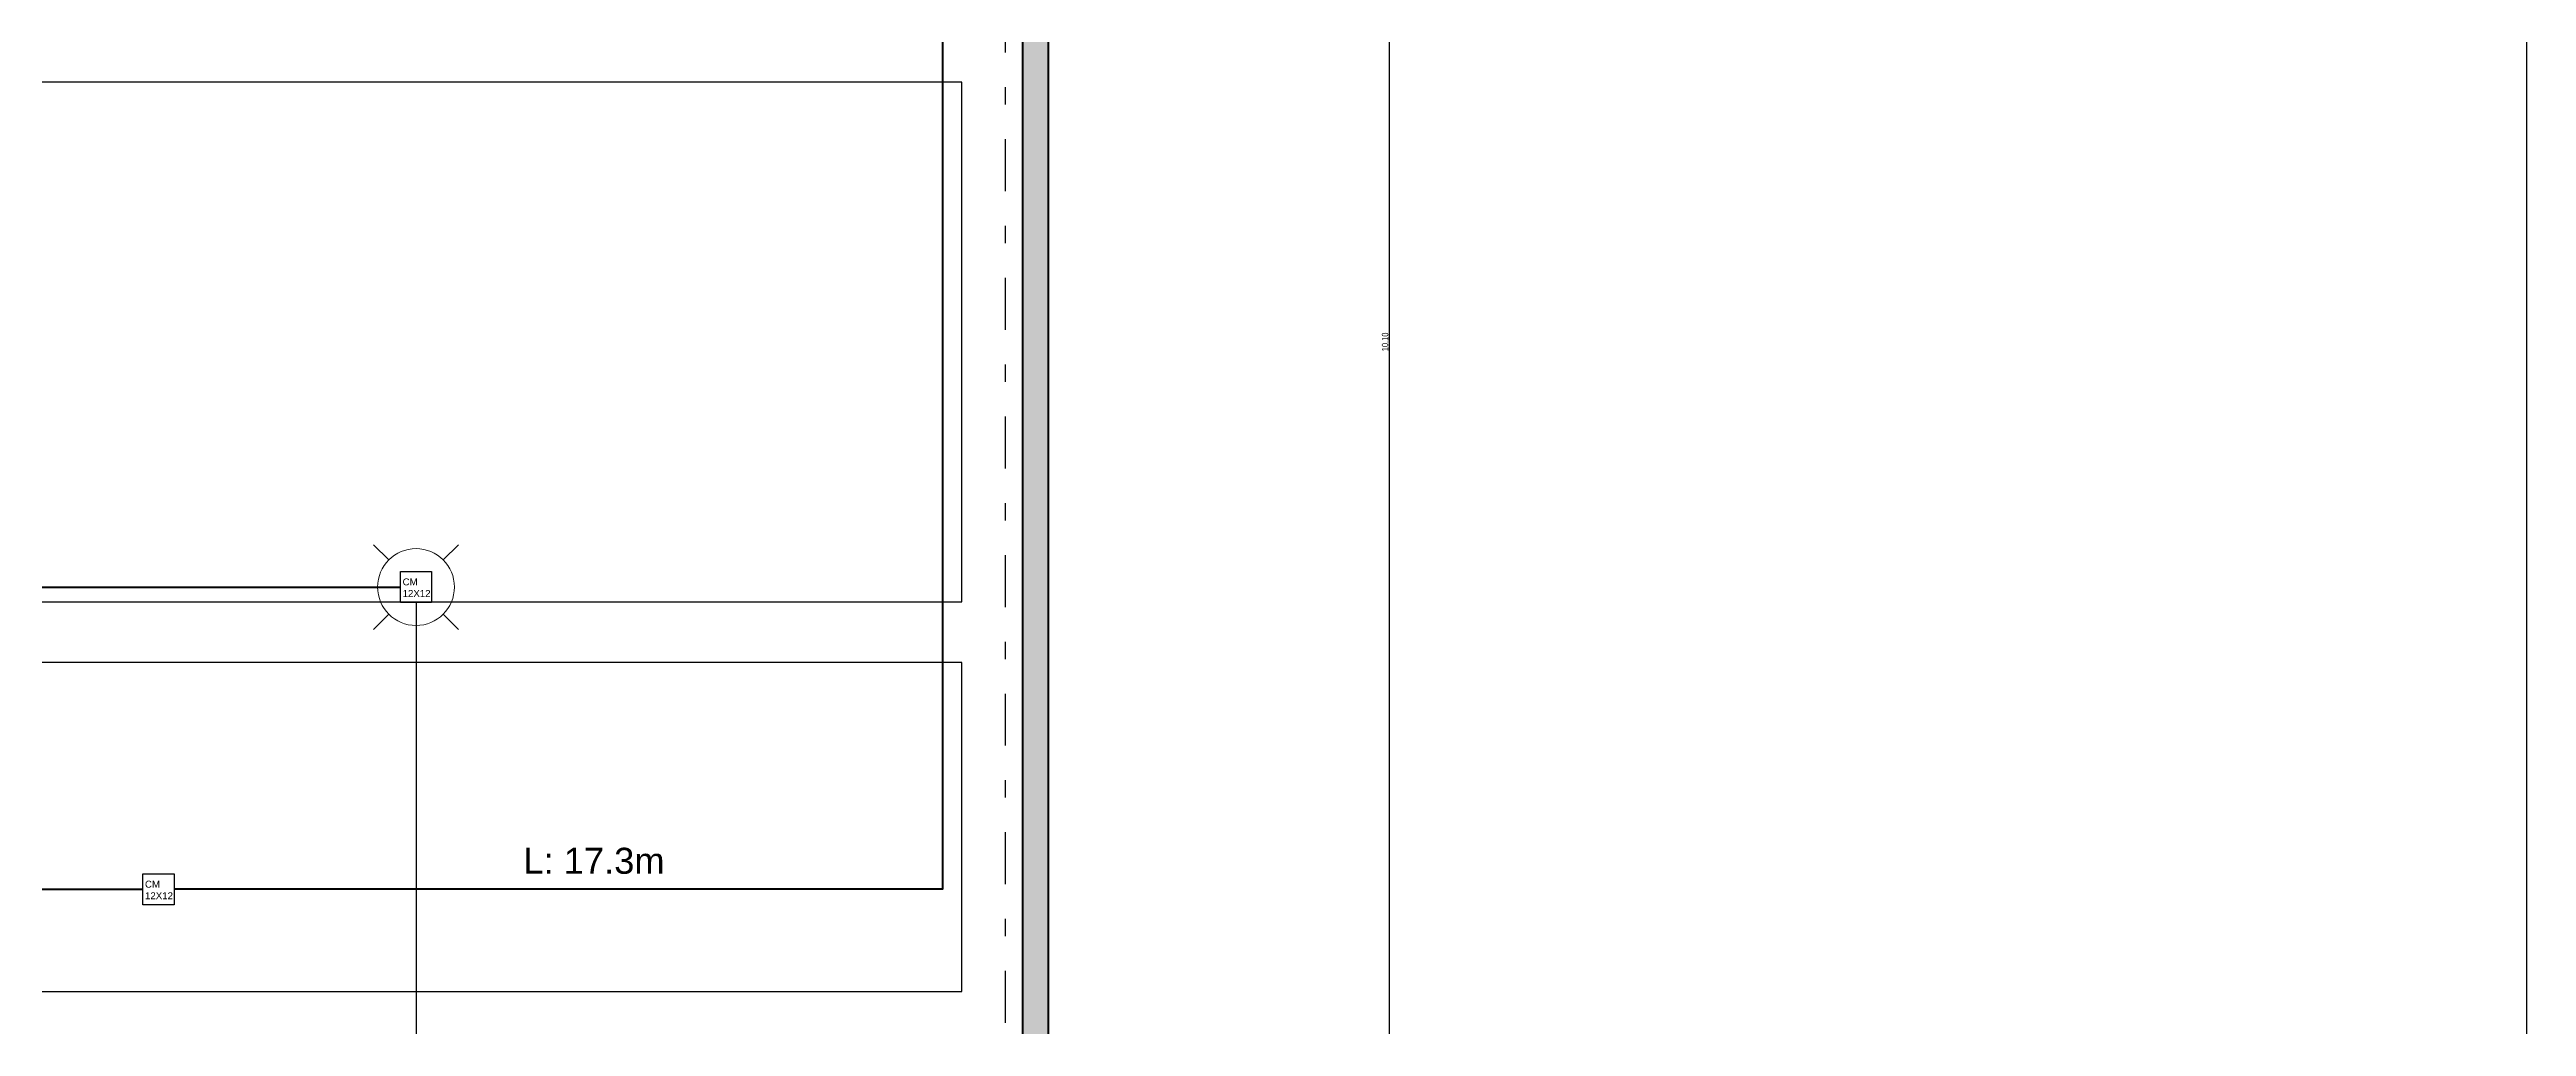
# Model space of a CAD drawing. Header units: millimetres. Extents: x 3781 to 4924, y 1639 to 1721.
# Drawn here: x 4258.55 to 4272.85, y 1695.4 to 1701.04 of the extents above; entities that cross this region are included whole.
import ezdxf

# ---------------------------------------------------------------- set-up
doc = ezdxf.new("R2010")
doc.units = ezdxf.units.MM
for name, pattern in [('CENTER', [0.7, 0.3, -0.2, 0, -0.2]), ('HIDDEN2', [0.1875, 0.125, -0.0625]), ('LLUVIAS', [10, 4, -2, 4])]:
    doc.linetypes.add(name, pattern=pattern)
doc.layers.get('Defpoints').update_dxf_attribs({"color": 255})
for name, color, linetype in [('1amobla', 2, 'Continuous'), ('_ACHU3', 253, 'Continuous'), ('AS_GL DETECCION_MEZANINE', 7, 'Continuous'), ('AS_GL DETECCION_PISO 2', 7, 'Continuous'), ('E-P. MACIZA1', 2, 'HIDDEN2'), ('EJE-ESTRUCTURA', 1, 'CENTER'), ('JCA_COTAS', 1, 'Continuous'), ('JCA_HATCH 254', 252, 'Continuous')]:
    doc.layers.add(name, color=color, linetype=linetype)
for name, color, linetype, lineweight in [('Muro', 4, 'Continuous', 40), ('TEXTOS', 7, 'Continuous', 20), ('Vidrio', 2, 'Continuous', 30)]:
    doc.layers.add(name, color=color, linetype=linetype, lineweight=lineweight)
doc.styles.add('ROMANS', font='arial.ttf', dxfattribs={"width": 0.7})
doc.styles.get("Standard").update_dxf_attribs({"font": 'arial.ttf'})
doc.dimstyles.new('1-10', dxfattribs={"dimscale": 10, "dimtxt": 0.0037, "dimasz": 0.001, "dimexe": 0.0018, "dimexo": 0.0018, "dimgap": 0.0005, "dimtad": 1, "dimzin": 4, "dimdsep": 46, "dimtxsty": 'ROMANS', "dimblk": 'ARCHTICK', "dimcen": 0.003, "dimdle": 0.0015, "dimclrd": 1, "dimclre": 1, "dimclrt": 4, "dimadec": 0, "dimazin": 0, "dimtfac": 1, "dimtix": 1, "dimtmove": 2, "dimatfit": 3, "dimldrblk": 'flecha', "dimfxl": 1, "dimtolj": 1, "dimtzin": 4, "dimarcsym": 0})

# ---------------------------------------------------------------- blocks, each defined once
blk = doc.blocks.new('_ArchTick')
at = {"color": 0, "linetype": 'ByBlock', "const_width": 0.15}
blk.add_lwpolyline([(-0.5, -0.5), (0.5, 0.5)], dxfattribs=at)
blk = doc.blocks.new('*D36')
at = {"layer": 'Defpoints', "color": 0, "transparency": 16777216}
for p in [(-46.70152233027228, -6657.798833806164), (-47.38634574995953, -6667.89883419914), (-46.7015223306288, -6667.89883419914)]:
    blk.add_point(p, dxfattribs=at)
at = {"layer": 'JCA_COTAS', "color": 1, "lineweight": -2, "transparency": 16777216}
for p, q in [((-46.71952233027228, -6657.798833806164), (-47.40434574995953, -6657.798833806164)), ((-47.38634574995953, -6657.783833806164), (-47.38634574995953, -6667.91383419914)), ((-46.71952233062881, -6667.89883419914), (-47.40434574995953, -6667.89883419914))]:
    blk.add_line(p, q, dxfattribs=at)
at = {"layer": 'JCA_COTAS', "color": 1, "lineweight": -2, "transparency": 16777216, "xscale": 0.01, "yscale": 0.01, "zscale": 0.01}
for p, rotation in [((-47.38634574995953, -6657.798833806164), 90), ((-47.38634574995953, -6667.89883419914), 270)]:
    blk.add_blockref('_ArchTick', p, dxfattribs=dict(at, rotation=rotation))
at = {"layer": 'JCA_COTAS', "color": 4, "transparency": 16777216, "insert": (-47.41023695050711, -6662.848834002651), "char_height": 0.03700000000000001, "attachment_point": 5, "rotation": 90, "style": 'ROMANS'}
blk.add_mtext('\\A1;10.10', dxfattribs=at)
blk = doc.blocks.new('flecha')
at = {"layer": '_ACHU3', "linetype": 'Continuous', "lineweight": 0}
h = blk.add_hatch(color=255, dxfattribs=at)
h.dxf.hatch_style = 1
h.paths.add_polyline_path([(0, 0), (2.440939012883973, 0.4295472710209653), (2.440800316075634, 0.0184022549506153), (3.999699078682168, 0.0299991699157545), (4.000145416610846, -0.0299991699157545), (2.440937037757976, -0.0419800445802139), (2.440935414322666, -0.4295472711578441)])
at = {"layer": '_ACHU3', "linetype": 'Continuous', "lineweight": 0, "flags": 128}
blk.add_lwpolyline([(0, 0), (2.440939012883973, 0.4295472710209653), (2.440800316075634, 0.0184022549506153), (2.440800316075634, 0.0184022549506153), (3.999699078682168, 0.0299991699157545), (4.000145416610846, -0.0299991699157545), (2.440937037757976, -0.0419800445802139), (2.440935414322666, -0.4295472711578441), (0, 0)], dxfattribs=at)
blk = doc.blocks.new('AS_Strobe-CEILING')
at = {"color": 0, "linetype": 'Continuous', "lineweight": 15}
for p, q in [((-0.1045183946631046, 0.1045183946630917), (-0.1630253188779474, 0.1630253188779301)), ((0.1045183946631046, 0.1045183946630917), (0.1630253188779474, 0.1630253188779301)), ((-0.1045183946631046, -0.1045183946630917), (-0.1630253188779474, -0.1630253188779301)), ((0.1045183946631046, -0.1045183946630917), (0.1630253188779474, -0.1630253188779301))]:
    blk.add_line(p, q, dxfattribs=at)
blk.add_ellipse((0, 0), major_axis=(0.1478113312500268, 0), ratio=0.999999999999868, dxfattribs=at)
blk = doc.blocks.new('Caja metalica de 12')
at = {"layer": '1amobla', "linetype": 'Continuous', "ltscale": 0.3}
blk.add_lwpolyline([(-1069.691067340418, -2855.356517794578), (-1069.511067340418, -2855.356517794578), (-1069.511067340418, -2855.536517794578), (-1069.691067340418, -2855.536517794578), (-1069.691067340418, -2855.356517794578)], dxfattribs=at)
at = {"layer": '1amobla', "color": 7, "linetype": 'Continuous', "ltscale": 0.3, "insert": (-1069.678574188772, -2855.396843407825), "char_height": 0.04, "width": 0.07915712532667385, "attachment_point": 1}
blk.add_mtext('CM 12X12', dxfattribs=at)
blk = doc.blocks.new('estructura etapa 3')
at = {"layer": 'EJE-ESTRUCTURA'}
blk.add_line((-49.60360165451618, -6655.279212803549), (-49.60360168208456, -6714.839146025753), dxfattribs=at)
at = {"layer": 'JCA_COTAS'}
dim = blk.add_linear_dim(base=(-47.38634574995953, -6667.89883419914), p1=(-46.70152233027227, -6657.79883380616), p2=(-46.70152233062879, -6667.898834199136), angle=90, dimstyle='1-10', dxfattribs=at)
dim.commit()
dim.dimension.update_dxf_attribs({"geometry": '*D36', "text_midpoint": (-47.41023695050711, -6662.848834002651)})

msp = doc.modelspace()

# ---------------------------------------------------------------- hatches: boundary and pattern name
at = {"layer": 'JCA_HATCH 254', "linetype": 'Continuous', "ltscale": 0.3, "true_color": 0x636466, "transparency": 33554687}
h = msp.add_hatch(color=251, dxfattribs=at)
h.dxf.hatch_style = 1
h.paths.add_polyline_path([(4264.314658355366, 1704.477761936966), (4264.16465352725, 1704.47776193745), (4264.164645305161, 1650.752885888844), (4264.314650133975, 1650.752885887661)])

# ---------------------------------------------------------------- linework, layer by layer
at = {"layer": '1amobla', "color": 7, "linetype": 'Continuous', "ltscale": 0.3, "true_color": 0xffffff}
msp.add_line((4260.663777719097, 1697.847993333412), (4260.663777719097, 1646.417188069073), dxfattribs=at)
msp.add_lwpolyline([(4214.398851019016, 1712.387194804209), (4272.846859948886, 1712.387194804209), (4272.846859948886, 1639.402267656671), (4214.398851019016, 1639.402267656671)], close=True, dxfattribs=at)
for points in [[(4260.573777719097, 1698.027993333412), (4260.753777719097, 1698.027993333412), (4260.753777719097, 1697.847993333412), (4260.573777719097, 1697.847993333412), (4260.573777719097, 1698.027993333412)], [(4260.573777719097, 1698.027993333451), (4260.753777719097, 1698.027993333451), (4260.753777719097, 1697.847993333451), (4260.573777719097, 1697.847993333451), (4260.573777719097, 1698.027993333451)]]:
    msp.add_lwpolyline(points, dxfattribs=at)
at = {"layer": 'AS_GL DETECCION_PISO 2', "color": 5, "linetype": 'Continuous', "lineweight": 50}
for p, q in [((4252.106254063136, 1697.937993333412), (4260.573777719097, 1697.937993333412)), ((4256.686697240726, 1696.193329568664), (4259.086697240726, 1696.193329568664))]:
    msp.add_line(p, q, dxfattribs=at)
msp.add_lwpolyline([(4263.703749983035, 1703.897645729321), (4263.703749983034, 1696.193329568664), (4259.266697240726, 1696.193329568664)], dxfattribs=at)
at = {"layer": 'E-P. MACIZA1', "color": 7, "linetype": 'LLUVIAS', "ltscale": 3, "true_color": 0xffffff}
msp.add_lwpolyline([(4257.464650180573, 1697.852885184206), (4263.814626244885, 1697.852885175021), (4263.814626244885, 1700.852885175021), (4257.464650180573, 1700.852885175021)], close=True, dxfattribs=at)
msp.add_lwpolyline([(4257.464650180573, 1695.602885175021), (4263.814599325676, 1695.602885175021), (4263.814626244885, 1697.502885175021), (4257.464650180573, 1697.502885175021), (4257.464650180573, 1695.602885175021)], dxfattribs=at)
at = {"layer": 'Muro'}
msp.add_lwpolyline([(4264.314658355366, 1704.477761936966), (4264.16465352725, 1704.47776193745), (4264.164645305161, 1650.752885888844), (4264.314650133975, 1650.752885887661)], close=True, dxfattribs=at)

# ---------------------------------------------------------------- block references
at = {"layer": '1amobla', "color": 7, "linetype": 'Continuous', "true_color": 0xffffff}
for p in [(5330.264845059515, 4553.384511128029), (5328.777764581144, 4551.639847363242)]:
    msp.add_blockref('Caja metalica de 12', p, dxfattribs=at)
at = {"layer": 'AS_GL DETECCION_MEZANINE', "color": 1, "linetype": 'Continuous', "xscale": 1.5, "yscale": 1.5, "zscale": 1.5}
msp.add_blockref('AS_Strobe-CEILING', (4260.663777719097, 1697.937993333412), dxfattribs=at)
at = {"layer": 'Vidrio'}
msp.add_blockref('estructura etapa 3', (4313.668251788614, 8362.201718976386), dxfattribs=at)

# ---------------------------------------------------------------- texts
at = {"layer": '1amobla', "color": 7, "linetype": 'Continuous', "ltscale": 0.3, "true_color": 0xffffff, "insert": (4260.586270870743, 1697.987667720165), "char_height": 0.04, "width": 0.07915712532667385, "attachment_point": 1}
msp.add_mtext('CM 12X12', dxfattribs=at)
at = {"layer": 'TEXTOS'}
msp.add_text('L: 17.3m', height=0.15, rotation=359.9331414428377, dxfattribs=at).set_placement((4261.283406764347, 1696.283659193234))

doc.saveas('drawing.dxf')
